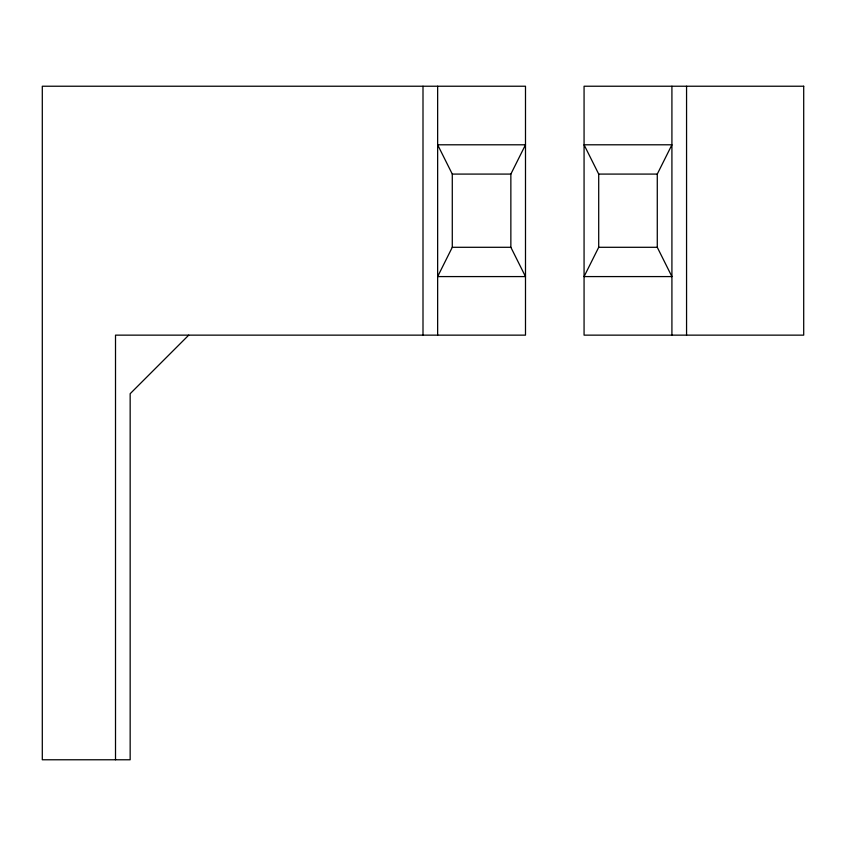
<?xml version="1.0" encoding="UTF-8"?>
<svg xmlns="http://www.w3.org/2000/svg" width="846" height="846" viewBox="0 0 846 846"><rect width="100%" height="100%" fill="white"/><g stroke="black" fill="none" stroke-linecap="round" stroke-linejoin="round"><path stroke-width="1.27" d="M598.704 247.296L598.704 174.086L584.068 144.793L671.914 144.793L657.279 174.086L657.279 247.296L671.914 276.579L584.068 276.579L598.704 247.296L657.279 247.296M452.282 247.296L437.646 276.579L525.493 276.579L510.857 247.296L510.857 174.086L525.493 144.793L437.646 144.793L452.282 174.086L452.282 247.296L510.857 247.296M188.721 335.143L130.157 393.718L130.157 759.771L42.3 759.771L42.3 86.229L525.493 86.229L525.493 335.143L115.511 335.143L115.511 759.771M452.282 174.086L510.857 174.086M598.704 174.086L657.279 174.086M686.561 86.229L686.561 335.143M671.914 86.229L671.914 335.143M437.646 86.229L437.646 335.143M423 86.229L423 335.143M803.7 86.229L584.068 86.229L584.068 335.143L803.7 335.143L803.7 86.229"/></g></svg>
